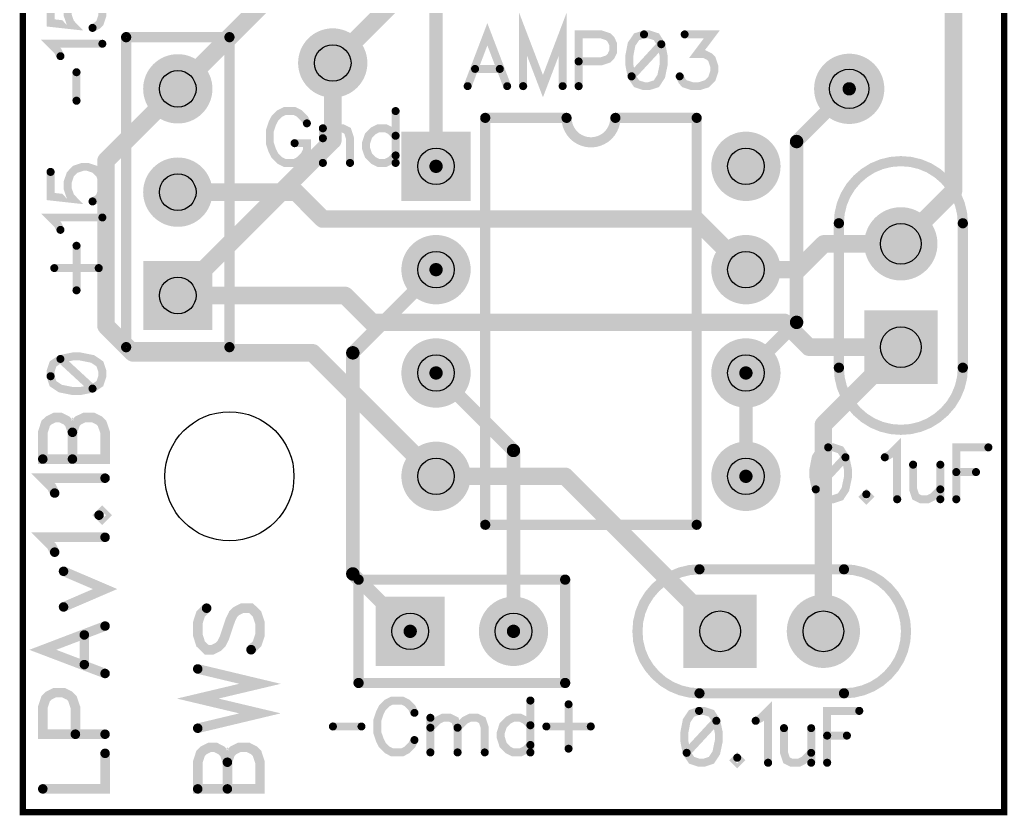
# Model space of a CAD drawing. Extents: x 0 to 0.95, y 0 to 7.58.
# Drawn here: x -0.003 to 0.953, y -0.003 to 0.767 of the extents above; entities that cross this region are included whole.
import ezdxf

# ---------------------------------------------------------------- set-up
doc = ezdxf.new("R2010")
doc.units = 0
for name, color, linetype in [('Board_Outline', 13, 'CONTINUOUS'), ('Bottom', 6, 'CONTINUOUS'), ('Bottom_Mask', 10, 'CONTINUOUS'), ('Drill_Bottom', 8, 'CONTINUOUS'), ('Drill_Top', 7, 'CONTINUOUS'), ('Top', 5, 'CONTINUOUS'), ('Top_Assy', 1, 'CONTINUOUS'), ('Top_Mask', 3, 'CONTINUOUS'), ('Top_Silk', 2, 'CONTINUOUS')]:
    doc.layers.add(name, color=color, linetype=linetype)

msp = doc.modelspace()

# ---------------------------------------------------------------- linework, layer by layer
at = {"layer": 'Board_Outline', "linetype": 'CONTINUOUS', "const_width": 0.006}
msp.add_lwpolyline([(0, 0), (0.95, 0), (0.95, 7.575), (0, 7.575), (0, 0)], dxfattribs=at)
at = {"layer": 'Bottom', "linetype": 'CONTINUOUS'}
for points, const_width in [([(0.901, 1.525), (0.901, 0.601)], 0.017), ([(0.275, 0.825), (0.15, 0.7)], 0.017), ([(0.3, 0.725), (0.4, 0.825)], 0.017), ([(0.3, 0.65), (0.3, 0.725)], 0.017), ([(0.749, 0.649), (0.8, 0.7)], 0.013), ([(0.15, 0.5), (0.3, 0.65)], 0.017), ([(0.749, 0.474), (0.749, 0.649)], 0.013), ([(0.901, 0.601), (0.85, 0.55)], 0.017), ([(0.4, 0.525), (0.3195, 0.4445)], 0.013), ([(0.7, 0.425), (0.749, 0.474)], 0.013), ([(0.3195, 0.4445), (0.3195, 0.2305)], 0.013), ([(0.85, 0.45), (0.775, 0.375)], 0.017), ([(0.4, 0.425), (0.475, 0.35)], 0.013), ([(0.7, 0.325), (0.7, 0.425)], 0.013), ([(0.7, 0.425), (0.7, 0.425)], 0.013), ([(0.775, 0.375), (0.775, 0.175)], 0.017), ([(0.475, 0.35), (0.475, 0.175)], 0.013), ([(0.3195, 0.2305), (0.375, 0.175)], 0.013)]:
    msp.add_lwpolyline(points, dxfattribs=dict(at, const_width=const_width))
for points, const_width in [([(0.3148, 0.725, 1), (0.2852, 0.725, 1), (0.3148, 0.725, 1)], 0.0295), ([(0.1648, 0.7, 1), (0.1352, 0.7, 1), (0.1648, 0.7, 1)], 0.0295), ([(0.2958, 0.725, 1), (0.3043, 0.725, 1), (0.2958, 0.725, 1)], 0.0085), ([(0.2958, 0.725, 1), (0.3043, 0.725, 1), (0.2958, 0.725, 1)], 0.0085), ([(0.815, 0.7, 1), (0.785, 0.7, 1), (0.815, 0.7, 1)], 0.03), ([(0.1457, 0.7, 1), (0.1543, 0.7, 1), (0.1457, 0.7, 1)], 0.0085), ([(0.7968, 0.7, 1), (0.8032, 0.7, 1), (0.7968, 0.7, 1)], 0.0065), ([(0.2958, 0.65, 1), (0.3043, 0.65, 1), (0.2958, 0.65, 1)], 0.0085), ([(0.2958, 0.65, 1), (0.3043, 0.65, 1), (0.2958, 0.65, 1)], 0.0085), ([(0.7148, 0.625, 1), (0.6852, 0.625, 1), (0.7148, 0.625, 1)], 0.0295), ([(0.7458, 0.649, 1), (0.7523, 0.649, 1), (0.7458, 0.649, 1)], 0.0065), ([(0.7458, 0.649, 1), (0.7523, 0.649, 1), (0.7458, 0.649, 1)], 0.0065), ([(0.1648, 0.6, 1), (0.1352, 0.6, 1), (0.1648, 0.6, 1)], 0.0295), ([(0.8967, 0.601, 1), (0.9052, 0.601, 1), (0.8967, 0.601, 1)], 0.0085), ([(0.8967, 0.601, 1), (0.9052, 0.601, 1), (0.8967, 0.601, 1)], 0.0085), ([(0.8657, 0.55, 1), (0.8343, 0.55, 1), (0.8657, 0.55, 1)], 0.0315), ([(0.4148, 0.525, 1), (0.3852, 0.525, 1), (0.4148, 0.525, 1)], 0.0295), ([(0.7148, 0.525, 1), (0.6852, 0.525, 1), (0.7148, 0.525, 1)], 0.0295), ([(0.8458, 0.55, 1), (0.8543, 0.55, 1), (0.8458, 0.55, 1)], 0.0085), ([(0.3968, 0.525, 1), (0.4032, 0.525, 1), (0.3968, 0.525, 1)], 0.0065), ([(0.1457, 0.5, 1), (0.1543, 0.5, 1), (0.1457, 0.5, 1)], 0.0085), ([(0.7458, 0.474, 1), (0.7523, 0.474, 1), (0.7458, 0.474, 1)], 0.0065), ([(0.7458, 0.474, 1), (0.7523, 0.474, 1), (0.7458, 0.474, 1)], 0.0065), ([(0.3162, 0.4445, 1), (0.3227, 0.4445, 1), (0.3162, 0.4445, 1)], 0.0065), ([(0.3162, 0.4445, 1), (0.3227, 0.4445, 1), (0.3162, 0.4445, 1)], 0.0065), ([(0.4148, 0.425, 1), (0.3852, 0.425, 1), (0.4148, 0.425, 1)], 0.0295), ([(0.7148, 0.425, 1), (0.6852, 0.425, 1), (0.7148, 0.425, 1)], 0.0295), ([(0.8458, 0.45, 1), (0.8543, 0.45, 1), (0.8458, 0.45, 1)], 0.0085), ([(0.3968, 0.425, 1), (0.4032, 0.425, 1), (0.3968, 0.425, 1)], 0.0065), ([(0.6968, 0.425, 1), (0.7032, 0.425, 1), (0.6968, 0.425, 1)], 0.0065), ([(0.6968, 0.425, 1), (0.7032, 0.425, 1), (0.6968, 0.425, 1)], 0.0065), ([(0.6968, 0.425, 1), (0.7032, 0.425, 1), (0.6968, 0.425, 1)], 0.0065), ([(0.7708, 0.375, 1), (0.7792, 0.375, 1), (0.7708, 0.375, 1)], 0.0085), ([(0.7708, 0.375, 1), (0.7792, 0.375, 1), (0.7708, 0.375, 1)], 0.0085), ([(0.4148, 0.325, 1), (0.3852, 0.325, 1), (0.4148, 0.325, 1)], 0.0295), ([(0.4718, 0.35, 1), (0.4782, 0.35, 1), (0.4718, 0.35, 1)], 0.0065), ([(0.4718, 0.35, 1), (0.4782, 0.35, 1), (0.4718, 0.35, 1)], 0.0065), ([(0.7148, 0.325, 1), (0.6852, 0.325, 1), (0.7148, 0.325, 1)], 0.0295), ([(0.6968, 0.325, 1), (0.7032, 0.325, 1), (0.6968, 0.325, 1)], 0.0065), ([(0.3162, 0.2305, 1), (0.3227, 0.2305, 1), (0.3162, 0.2305, 1)], 0.0065), ([(0.3162, 0.2305, 1), (0.3227, 0.2305, 1), (0.3162, 0.2305, 1)], 0.0065), ([(0.4898, 0.175, 1), (0.4602, 0.175, 1), (0.4898, 0.175, 1)], 0.0295), ([(0.7907, 0.175, 1), (0.7593, 0.175, 1), (0.7907, 0.175, 1)], 0.0315), ([(0.7708, 0.175, 1), (0.7792, 0.175, 1), (0.7708, 0.175, 1)], 0.0085), ([(0.3718, 0.175, 1), (0.3782, 0.175, 1), (0.3718, 0.175, 1)], 0.0065), ([(0.4718, 0.175, 1), (0.4782, 0.175, 1), (0.4718, 0.175, 1)], 0.0065)]:
    msp.add_lwpolyline(points, format="xyb", dxfattribs=dict(at, const_width=const_width))
at = {"layer": 'Bottom'}
for points in [[(0.3705, 0.6545), (0.4295, 0.6545), (0.3705, 0.5955), (0.4295, 0.5955)], [(0.1205, 0.5295), (0.1795, 0.5295), (0.1205, 0.4705), (0.1795, 0.4705)], [(0.8185, 0.4815), (0.8815, 0.4815), (0.8185, 0.4185), (0.8815, 0.4185)], [(0.3455, 0.2045), (0.4045, 0.2045), (0.3455, 0.1455), (0.4045, 0.1455)], [(0.6435, 0.2065), (0.7065, 0.2065), (0.6435, 0.1435), (0.7065, 0.1435)]]:
    msp.add_solid(points, dxfattribs=at)
at = {"layer": 'Bottom_Mask', "linetype": 'CONTINUOUS'}
for points, const_width in [([(0.3168, 0.725, 1), (0.2832, 0.725, 1), (0.3168, 0.725, 1)], 0.0335), ([(0.2832, 0.725, 1), (0.3168, 0.725, 1), (0.2832, 0.725, 1)], 0.0335), ([(0.1668, 0.7, 1), (0.1332, 0.7, 1), (0.1668, 0.7, 1)], 0.0335), ([(0.1332, 0.7, 1), (0.1668, 0.7, 1), (0.1332, 0.7, 1)], 0.0335), ([(0.817, 0.7, 1), (0.783, 0.7, 1), (0.817, 0.7, 1)], 0.034), ([(0.783, 0.7, 1), (0.817, 0.7, 1), (0.783, 0.7, 1)], 0.034), ([(0.7168, 0.625, 1), (0.6832, 0.625, 1), (0.7168, 0.625, 1)], 0.0335), ([(0.6832, 0.625, 1), (0.7168, 0.625, 1), (0.6832, 0.625, 1)], 0.0335), ([(0.1668, 0.6, 1), (0.1332, 0.6, 1), (0.1668, 0.6, 1)], 0.0335), ([(0.1332, 0.6, 1), (0.1668, 0.6, 1), (0.1332, 0.6, 1)], 0.0335), ([(0.8677, 0.55, 1), (0.8323, 0.55, 1), (0.8677, 0.55, 1)], 0.0355), ([(0.8323, 0.55, 1), (0.8677, 0.55, 1), (0.8323, 0.55, 1)], 0.0355), ([(0.4168, 0.525, 1), (0.3832, 0.525, 1), (0.4168, 0.525, 1)], 0.0335), ([(0.3832, 0.525, 1), (0.4168, 0.525, 1), (0.3832, 0.525, 1)], 0.0335), ([(0.7168, 0.525, 1), (0.6832, 0.525, 1), (0.7168, 0.525, 1)], 0.0335), ([(0.6832, 0.525, 1), (0.7168, 0.525, 1), (0.6832, 0.525, 1)], 0.0335), ([(0.4168, 0.425, 1), (0.3832, 0.425, 1), (0.4168, 0.425, 1)], 0.0335), ([(0.3832, 0.425, 1), (0.4168, 0.425, 1), (0.3832, 0.425, 1)], 0.0335), ([(0.7168, 0.425, 1), (0.6832, 0.425, 1), (0.7168, 0.425, 1)], 0.0335), ([(0.6832, 0.425, 1), (0.7168, 0.425, 1), (0.6832, 0.425, 1)], 0.0335), ([(0.4168, 0.325, 1), (0.3832, 0.325, 1), (0.4168, 0.325, 1)], 0.0335), ([(0.3832, 0.325, 1), (0.4168, 0.325, 1), (0.3832, 0.325, 1)], 0.0335), ([(0.7168, 0.325, 1), (0.6832, 0.325, 1), (0.7168, 0.325, 1)], 0.0335), ([(0.6832, 0.325, 1), (0.7168, 0.325, 1), (0.6832, 0.325, 1)], 0.0335), ([(0.7927, 0.175, 1), (0.7573, 0.175, 1), (0.7927, 0.175, 1)], 0.0355), ([(0.7573, 0.175, 1), (0.7927, 0.175, 1), (0.7573, 0.175, 1)], 0.0355), ([(0.4918, 0.175, 1), (0.4582, 0.175, 1), (0.4918, 0.175, 1)], 0.0335), ([(0.4582, 0.175, 1), (0.4918, 0.175, 1), (0.4582, 0.175, 1)], 0.0335)]:
    msp.add_lwpolyline(points, format="xyb", dxfattribs=dict(at, const_width=const_width))
at = {"layer": 'Bottom_Mask'}
for points in [[(0.3665, 0.6585), (0.4335, 0.6585), (0.3665, 0.5915), (0.4335, 0.5915)], [(0.1165, 0.5335), (0.1835, 0.5335), (0.1165, 0.4665), (0.1835, 0.4665)], [(0.8145, 0.4855), (0.8855, 0.4855), (0.8145, 0.4145), (0.8855, 0.4145)], [(0.6395, 0.2105), (0.7105, 0.2105), (0.6395, 0.1395), (0.7105, 0.1395)], [(0.3415, 0.2085), (0.4085, 0.2085), (0.3415, 0.1415), (0.4085, 0.1415)]]:
    msp.add_solid(points, dxfattribs=at)
at = {"layer": 'Drill_Bottom'}
for centre, radius in [((0.3, 0.725), 0.0177), ((0.15, 0.7), 0.0177), ((0.8, 0.7), 0.019), ((0.4, 0.625), 0.0177), ((0.7, 0.625), 0.0177), ((0.15, 0.6), 0.0177), ((0.85, 0.55), 0.0197), ((0.4, 0.525), 0.0177), ((0.7, 0.525), 0.0177), ((0.15, 0.5), 0.0177), ((0.85, 0.45), 0.0197), ((0.4, 0.425), 0.0177), ((0.7, 0.425), 0.0177), ((0.2, 0.325), 0.0625), ((0.4, 0.325), 0.0177), ((0.7, 0.325), 0.0177), ((0.375, 0.175), 0.0177), ((0.475, 0.175), 0.0177), ((0.675, 0.175), 0.0197), ((0.775, 0.175), 0.0197)]:
    msp.add_circle(centre, radius, dxfattribs=at)
at = {"layer": 'Drill_Top'}
for centre, radius in [((0.3, 0.725), 0.0177), ((0.15, 0.7), 0.0177), ((0.8, 0.7), 0.019), ((0.4, 0.625), 0.0177), ((0.7, 0.625), 0.0177), ((0.15, 0.6), 0.0177), ((0.85, 0.55), 0.0197), ((0.4, 0.525), 0.0177), ((0.7, 0.525), 0.0177), ((0.15, 0.5), 0.0177), ((0.85, 0.45), 0.0197), ((0.4, 0.425), 0.0177), ((0.7, 0.425), 0.0177), ((0.2, 0.325), 0.0625), ((0.4, 0.325), 0.0177), ((0.7, 0.325), 0.0177), ((0.375, 0.175), 0.0177), ((0.475, 0.175), 0.0177), ((0.675, 0.175), 0.0197), ((0.775, 0.175), 0.0197)]:
    msp.add_circle(centre, radius, dxfattribs=at)
at = {"layer": 'Top', "linetype": 'CONTINUOUS'}
for points, const_width in [([(0.4, 0.799), (0.4, 0.625)], 0.013), ([(0.0805, 0.6305), (0.15, 0.7)], 0.017), ([(0.0805, 0.4705), (0.0805, 0.6305)], 0.017), ([(0.2644, 0.6), (0.15, 0.6)], 0.017), ([(0.2903, 0.574), (0.2644, 0.6)], 0.017), ([(0.651, 0.574), (0.2903, 0.574)], 0.017), ([(0.7, 0.525), (0.651, 0.574)], 0.017), ([(0.7755, 0.55), (0.7505, 0.525)], 0.017), ([(0.85, 0.55), (0.7755, 0.55)], 0.017), ([(0.7505, 0.525), (0.7, 0.525)], 0.017), ([(0.312, 0.5), (0.15, 0.5)], 0.017), ([(0.338, 0.474), (0.312, 0.5)], 0.017), ([(0.1065, 0.4445), (0.0805, 0.4705)], 0.017), ([(0.737, 0.474), (0.338, 0.474)], 0.017), ([(0.761, 0.45), (0.737, 0.474)], 0.017), ([(0.2805, 0.4445), (0.1065, 0.4445)], 0.017), ([(0.4, 0.325), (0.2805, 0.4445)], 0.017), ([(0.85, 0.45), (0.761, 0.45)], 0.017), ([(0.525, 0.325), (0.4, 0.325)], 0.017), ([(0.675, 0.175), (0.525, 0.325)], 0.017)]:
    msp.add_lwpolyline(points, dxfattribs=dict(at, const_width=const_width))
for points, const_width in [([(0.3148, 0.725, 1), (0.2852, 0.725, 1), (0.3148, 0.725, 1)], 0.0295), ([(0.1648, 0.7, 1), (0.1352, 0.7, 1), (0.1648, 0.7, 1)], 0.0295), ([(0.815, 0.7, 1), (0.785, 0.7, 1), (0.815, 0.7, 1)], 0.03), ([(0.1457, 0.7, 1), (0.1543, 0.7, 1), (0.1457, 0.7, 1)], 0.0085), ([(0.7148, 0.625, 1), (0.6852, 0.625, 1), (0.7148, 0.625, 1)], 0.0295), ([(0.0763, 0.6305, 1), (0.0848, 0.6305, 1), (0.0763, 0.6305, 1)], 0.0085), ([(0.0763, 0.6305, 1), (0.0848, 0.6305, 1), (0.0763, 0.6305, 1)], 0.0085), ([(0.3968, 0.625, 1), (0.4032, 0.625, 1), (0.3968, 0.625, 1)], 0.0065), ([(0.1648, 0.6, 1), (0.1352, 0.6, 1), (0.1648, 0.6, 1)], 0.0295), ([(0.1457, 0.6, 1), (0.1543, 0.6, 1), (0.1457, 0.6, 1)], 0.0085), ([(0.2601, 0.6, 1), (0.2686, 0.6, 1), (0.2601, 0.6, 1)], 0.0085), ([(0.2601, 0.6, 1), (0.2686, 0.6, 1), (0.2601, 0.6, 1)], 0.0085), ([(0.2861, 0.574, 1), (0.2946, 0.574, 1), (0.2861, 0.574, 1)], 0.0085), ([(0.2861, 0.574, 1), (0.2946, 0.574, 1), (0.2861, 0.574, 1)], 0.0085), ([(0.6467, 0.574, 1), (0.6552, 0.574, 1), (0.6467, 0.574, 1)], 0.0085), ([(0.6467, 0.574, 1), (0.6552, 0.574, 1), (0.6467, 0.574, 1)], 0.0085), ([(0.8657, 0.55, 1), (0.8343, 0.55, 1), (0.8657, 0.55, 1)], 0.0315), ([(0.4148, 0.525, 1), (0.3852, 0.525, 1), (0.4148, 0.525, 1)], 0.0295), ([(0.7148, 0.525, 1), (0.6852, 0.525, 1), (0.7148, 0.525, 1)], 0.0295), ([(0.7713, 0.55, 1), (0.7798, 0.55, 1), (0.7713, 0.55, 1)], 0.0085), ([(0.7713, 0.55, 1), (0.7798, 0.55, 1), (0.7713, 0.55, 1)], 0.0085), ([(0.8458, 0.55, 1), (0.8543, 0.55, 1), (0.8458, 0.55, 1)], 0.0085), ([(0.6957, 0.525, 1), (0.7043, 0.525, 1), (0.6957, 0.525, 1)], 0.0085), ([(0.6957, 0.525, 1), (0.7043, 0.525, 1), (0.6957, 0.525, 1)], 0.0085), ([(0.7463, 0.525, 1), (0.7548, 0.525, 1), (0.7463, 0.525, 1)], 0.0085), ([(0.7463, 0.525, 1), (0.7548, 0.525, 1), (0.7463, 0.525, 1)], 0.0085), ([(0.1457, 0.5, 1), (0.1543, 0.5, 1), (0.1457, 0.5, 1)], 0.0085), ([(0.3078, 0.5, 1), (0.3163, 0.5, 1), (0.3078, 0.5, 1)], 0.0085), ([(0.3078, 0.5, 1), (0.3163, 0.5, 1), (0.3078, 0.5, 1)], 0.0085), ([(0.0763, 0.4705, 1), (0.0848, 0.4705, 1), (0.0763, 0.4705, 1)], 0.0085), ([(0.0763, 0.4705, 1), (0.0848, 0.4705, 1), (0.0763, 0.4705, 1)], 0.0085), ([(0.3337, 0.474, 1), (0.3422, 0.474, 1), (0.3337, 0.474, 1)], 0.0085), ([(0.3337, 0.474, 1), (0.3422, 0.474, 1), (0.3337, 0.474, 1)], 0.0085), ([(0.7328, 0.474, 1), (0.7413, 0.474, 1), (0.7328, 0.474, 1)], 0.0085), ([(0.7328, 0.474, 1), (0.7413, 0.474, 1), (0.7328, 0.474, 1)], 0.0085), ([(0.1023, 0.4445, 1), (0.1108, 0.4445, 1), (0.1023, 0.4445, 1)], 0.0085), ([(0.1023, 0.4445, 1), (0.1108, 0.4445, 1), (0.1023, 0.4445, 1)], 0.0085), ([(0.2763, 0.4445, 1), (0.2848, 0.4445, 1), (0.2763, 0.4445, 1)], 0.0085), ([(0.2763, 0.4445, 1), (0.2848, 0.4445, 1), (0.2763, 0.4445, 1)], 0.0085), ([(0.4148, 0.425, 1), (0.3852, 0.425, 1), (0.4148, 0.425, 1)], 0.0295), ([(0.7148, 0.425, 1), (0.6852, 0.425, 1), (0.7148, 0.425, 1)], 0.0295), ([(0.7568, 0.45, 1), (0.7653, 0.45, 1), (0.7568, 0.45, 1)], 0.0085), ([(0.7568, 0.45, 1), (0.7653, 0.45, 1), (0.7568, 0.45, 1)], 0.0085), ([(0.8458, 0.45, 1), (0.8543, 0.45, 1), (0.8458, 0.45, 1)], 0.0085), ([(0.4148, 0.325, 1), (0.3852, 0.325, 1), (0.4148, 0.325, 1)], 0.0295), ([(0.7148, 0.325, 1), (0.6852, 0.325, 1), (0.7148, 0.325, 1)], 0.0295), ([(0.3958, 0.325, 1), (0.4042, 0.325, 1), (0.3958, 0.325, 1)], 0.0085), ([(0.3958, 0.325, 1), (0.4042, 0.325, 1), (0.3958, 0.325, 1)], 0.0085), ([(0.5207, 0.325, 1), (0.5292, 0.325, 1), (0.5207, 0.325, 1)], 0.0085), ([(0.5207, 0.325, 1), (0.5292, 0.325, 1), (0.5207, 0.325, 1)], 0.0085), ([(0.4898, 0.175, 1), (0.4602, 0.175, 1), (0.4898, 0.175, 1)], 0.0295), ([(0.7907, 0.175, 1), (0.7593, 0.175, 1), (0.7907, 0.175, 1)], 0.0315), ([(0.6707, 0.175, 1), (0.6792, 0.175, 1), (0.6707, 0.175, 1)], 0.0085)]:
    msp.add_lwpolyline(points, format="xyb", dxfattribs=dict(at, const_width=const_width))
at = {"layer": 'Top'}
for points in [[(0.3705, 0.6545), (0.4295, 0.6545), (0.3705, 0.5955), (0.4295, 0.5955)], [(0.1205, 0.5295), (0.1795, 0.5295), (0.1205, 0.4705), (0.1795, 0.4705)], [(0.8185, 0.4815), (0.8815, 0.4815), (0.8185, 0.4185), (0.8815, 0.4185)], [(0.3455, 0.2045), (0.4045, 0.2045), (0.3455, 0.1455), (0.4045, 0.1455)], [(0.6435, 0.2065), (0.7065, 0.2065), (0.6435, 0.1435), (0.7065, 0.1435)]]:
    msp.add_solid(points, dxfattribs=at)
at = {"layer": 'Top_Assy', "linetype": 'CONTINUOUS', "const_width": 0.0093}
for points in [[(0.0193, 0.3417), (0.0796, 0.3417), (0.0796, 0.3676), (0.0767, 0.3762), (0.0738, 0.3791), (0.0681, 0.3819), (0.0595, 0.3819), (0.0537, 0.3791), (0.0509, 0.3762), (0.048, 0.3676), (0.0451, 0.3762), (0.0422, 0.3791), (0.0365, 0.3819), (0.0308, 0.3819), (0.0251, 0.3791), (0.0221, 0.3762), (0.0193, 0.3676), (0.0193, 0.3417)], [(0.048, 0.3417), (0.048, 0.3676)], [(0.0308, 0.3088), (0.0279, 0.3146), (0.0193, 0.3232), (0.0796, 0.3232)], [(0.0738, 0.2874), (0.0767, 0.2845), (0.0796, 0.2874), (0.0767, 0.2903), (0.0738, 0.2874)], [(0.0308, 0.2516), (0.0279, 0.2574), (0.0193, 0.266), (0.0796, 0.266)], [(0.0394, 0.1986), (0.0796, 0.2159), (0.0394, 0.2331)], [(0.1779, 0.1974), (0.1721, 0.1917), (0.1693, 0.183), (0.1693, 0.1716), (0.1721, 0.1629), (0.1779, 0.1572), (0.1836, 0.1572), (0.1894, 0.1601), (0.1922, 0.1629), (0.1951, 0.1686), (0.2009, 0.1859), (0.2037, 0.1917), (0.2066, 0.1945), (0.2123, 0.1974), (0.2209, 0.1974), (0.2267, 0.1917), (0.2296, 0.183), (0.2296, 0.1716), (0.2267, 0.1629), (0.2209, 0.1572)], [(0.0796, 0.1801), (0.0193, 0.1571), (0.0796, 0.1342)], [(0.0595, 0.1428), (0.0595, 0.1715)], [(0.1693, 0.0812), (0.2296, 0.0956), (0.1693, 0.1099), (0.2296, 0.1242), (0.1693, 0.1386)], [(0.0509, 0.0754), (0.0509, 0.1013), (0.048, 0.1099), (0.0451, 0.1128), (0.0394, 0.1156), (0.0308, 0.1156), (0.0251, 0.1128), (0.0221, 0.1099), (0.0193, 0.1013), (0.0193, 0.0754), (0.0796, 0.0754)], [(0.1693, 0.0225), (0.2296, 0.0225), (0.2296, 0.0483), (0.2267, 0.057), (0.2238, 0.0598), (0.2181, 0.0627), (0.2095, 0.0627), (0.2037, 0.0598), (0.2009, 0.057), (0.198, 0.0483), (0.1951, 0.057), (0.1922, 0.0598), (0.1865, 0.0627), (0.1808, 0.0627), (0.1751, 0.0598), (0.1721, 0.057), (0.1693, 0.0483), (0.1693, 0.0225)], [(0.0193, 0.0225), (0.0796, 0.0225), (0.0796, 0.0569)], [(0.198, 0.0225), (0.198, 0.0483)]]:
    msp.add_lwpolyline(points, dxfattribs=at)
at = {"layer": 'Top_Assy', "linetype": 'CONTINUOUS', "const_width": 0.0046}
for points in [[(0.0457, 0.3676, 1), (0.0503, 0.3676, 1), (0.0457, 0.3676, 1)], [(0.017, 0.3417, 1), (0.0216, 0.3417, 1), (0.017, 0.3417, 1)], [(0.0457, 0.3417, 1), (0.0503, 0.3417, 1), (0.0457, 0.3417, 1)], [(0.0773, 0.3232, 1), (0.0819, 0.3232, 1), (0.0773, 0.3232, 1)], [(0.0285, 0.3088, 1), (0.0331, 0.3088, 1), (0.0285, 0.3088, 1)], [(0.0715, 0.2874, 1), (0.0761, 0.2874, 1), (0.0715, 0.2874, 1)], [(0.0773, 0.266, 1), (0.0819, 0.266, 1), (0.0773, 0.266, 1)], [(0.0285, 0.2516, 1), (0.0331, 0.2516, 1), (0.0285, 0.2516, 1)], [(0.0371, 0.2331, 1), (0.0417, 0.2331, 1), (0.0371, 0.2331, 1)], [(0.0371, 0.1986, 1), (0.0417, 0.1986, 1), (0.0371, 0.1986, 1)], [(0.1756, 0.1974, 1), (0.1802, 0.1974, 1), (0.1756, 0.1974, 1)], [(0.0773, 0.1801, 1), (0.0819, 0.1801, 1), (0.0773, 0.1801, 1)], [(0.0572, 0.1715, 1), (0.0618, 0.1715, 1), (0.0572, 0.1715, 1)], [(0.2186, 0.1572, 1), (0.2233, 0.1572, 1), (0.2186, 0.1572, 1)], [(0.0572, 0.1428, 1), (0.0618, 0.1428, 1), (0.0572, 0.1428, 1)], [(0.0773, 0.1342, 1), (0.0819, 0.1342, 1), (0.0773, 0.1342, 1)], [(0.167, 0.1386, 1), (0.1716, 0.1386, 1), (0.167, 0.1386, 1)], [(0.0485, 0.0754, 1), (0.0532, 0.0754, 1), (0.0485, 0.0754, 1)], [(0.0773, 0.0754, 1), (0.0819, 0.0754, 1), (0.0773, 0.0754, 1)], [(0.167, 0.0812, 1), (0.1716, 0.0812, 1), (0.167, 0.0812, 1)], [(0.0773, 0.0569, 1), (0.0819, 0.0569, 1), (0.0773, 0.0569, 1)], [(0.1957, 0.0483, 1), (0.2003, 0.0483, 1), (0.1957, 0.0483, 1)], [(0.017, 0.0225, 1), (0.0216, 0.0225, 1), (0.017, 0.0225, 1)], [(0.167, 0.0225, 1), (0.1716, 0.0225, 1), (0.167, 0.0225, 1)], [(0.1957, 0.0225, 1), (0.2003, 0.0225, 1), (0.1957, 0.0225, 1)]]:
    msp.add_lwpolyline(points, format="xyb", dxfattribs=at)
at = {"layer": 'Top_Mask', "linetype": 'CONTINUOUS'}
for points, const_width in [([(0.3168, 0.725, 1), (0.2832, 0.725, 1), (0.3168, 0.725, 1)], 0.0335), ([(0.2832, 0.725, 1), (0.3168, 0.725, 1), (0.2832, 0.725, 1)], 0.0335), ([(0.1668, 0.7, 1), (0.1332, 0.7, 1), (0.1668, 0.7, 1)], 0.0335), ([(0.1332, 0.7, 1), (0.1668, 0.7, 1), (0.1332, 0.7, 1)], 0.0335), ([(0.817, 0.7, 1), (0.783, 0.7, 1), (0.817, 0.7, 1)], 0.034), ([(0.783, 0.7, 1), (0.817, 0.7, 1), (0.783, 0.7, 1)], 0.034), ([(0.7168, 0.625, 1), (0.6832, 0.625, 1), (0.7168, 0.625, 1)], 0.0335), ([(0.6832, 0.625, 1), (0.7168, 0.625, 1), (0.6832, 0.625, 1)], 0.0335), ([(0.1668, 0.6, 1), (0.1332, 0.6, 1), (0.1668, 0.6, 1)], 0.0335), ([(0.1332, 0.6, 1), (0.1668, 0.6, 1), (0.1332, 0.6, 1)], 0.0335), ([(0.8677, 0.55, 1), (0.8323, 0.55, 1), (0.8677, 0.55, 1)], 0.0355), ([(0.8323, 0.55, 1), (0.8677, 0.55, 1), (0.8323, 0.55, 1)], 0.0355), ([(0.4168, 0.525, 1), (0.3832, 0.525, 1), (0.4168, 0.525, 1)], 0.0335), ([(0.3832, 0.525, 1), (0.4168, 0.525, 1), (0.3832, 0.525, 1)], 0.0335), ([(0.7168, 0.525, 1), (0.6832, 0.525, 1), (0.7168, 0.525, 1)], 0.0335), ([(0.6832, 0.525, 1), (0.7168, 0.525, 1), (0.6832, 0.525, 1)], 0.0335), ([(0.4168, 0.425, 1), (0.3832, 0.425, 1), (0.4168, 0.425, 1)], 0.0335), ([(0.3832, 0.425, 1), (0.4168, 0.425, 1), (0.3832, 0.425, 1)], 0.0335), ([(0.7168, 0.425, 1), (0.6832, 0.425, 1), (0.7168, 0.425, 1)], 0.0335), ([(0.6832, 0.425, 1), (0.7168, 0.425, 1), (0.6832, 0.425, 1)], 0.0335), ([(0.4168, 0.325, 1), (0.3832, 0.325, 1), (0.4168, 0.325, 1)], 0.0335), ([(0.3832, 0.325, 1), (0.4168, 0.325, 1), (0.3832, 0.325, 1)], 0.0335), ([(0.7168, 0.325, 1), (0.6832, 0.325, 1), (0.7168, 0.325, 1)], 0.0335), ([(0.6832, 0.325, 1), (0.7168, 0.325, 1), (0.6832, 0.325, 1)], 0.0335), ([(0.7927, 0.175, 1), (0.7573, 0.175, 1), (0.7927, 0.175, 1)], 0.0355), ([(0.7573, 0.175, 1), (0.7927, 0.175, 1), (0.7573, 0.175, 1)], 0.0355), ([(0.4918, 0.175, 1), (0.4582, 0.175, 1), (0.4918, 0.175, 1)], 0.0335), ([(0.4582, 0.175, 1), (0.4918, 0.175, 1), (0.4582, 0.175, 1)], 0.0335)]:
    msp.add_lwpolyline(points, format="xyb", dxfattribs=dict(at, const_width=const_width))
at = {"layer": 'Top_Mask'}
for points in [[(0.3665, 0.6585), (0.4335, 0.6585), (0.3665, 0.5915), (0.4335, 0.5915)], [(0.1165, 0.5335), (0.1835, 0.5335), (0.1165, 0.4665), (0.1835, 0.4665)], [(0.8145, 0.4855), (0.8855, 0.4855), (0.8145, 0.4145), (0.8855, 0.4145)], [(0.6395, 0.2105), (0.7105, 0.2105), (0.6395, 0.1395), (0.7105, 0.1395)], [(0.3415, 0.2085), (0.4085, 0.2085), (0.3415, 0.1415), (0.4085, 0.1415)]]:
    msp.add_solid(points, dxfattribs=at)
at = {"layer": 'Top_Silk', "linetype": 'CONTINUOUS'}
for points, const_width in [([(0.0268, 0.7877), (0.0268, 0.7638), (0.0483, 0.7614), (0.046, 0.7638), (0.0435, 0.771), (0.0435, 0.7781), (0.046, 0.7853), (0.0507, 0.7901), (0.0579, 0.7925), (0.0626, 0.7925), (0.0698, 0.7901), (0.0746, 0.7853), (0.077, 0.7781), (0.077, 0.771), (0.0746, 0.7638), (0.0722, 0.7614), (0.0675, 0.759)], 0.0077), ([(0.5226, 0.7026), (0.5226, 0.7528), (0.5035, 0.7026), (0.4843, 0.7528), (0.4843, 0.7026)], 0.0077), ([(0.4689, 0.7026), (0.4497, 0.7528), (0.4306, 0.7026)], 0.0077), ([(0.538, 0.7265), (0.5596, 0.7265), (0.5667, 0.7289), (0.5692, 0.7313), (0.5715, 0.736), (0.5715, 0.7432), (0.5692, 0.748), (0.5667, 0.7504), (0.5596, 0.7528), (0.538, 0.7528), (0.538, 0.7026)], 0.0077), ([(0.6013, 0.7527), (0.5942, 0.7504), (0.5893, 0.7432), (0.587, 0.7312), (0.587, 0.7241), (0.5893, 0.7121), (0.5942, 0.7049), (0.6013, 0.7026), (0.6061, 0.7026), (0.6133, 0.7049), (0.618, 0.7121), (0.6205, 0.7241), (0.6205, 0.7312), (0.618, 0.7432), (0.6133, 0.7504), (0.6061, 0.7527), (0.6013, 0.7527)], 0.0077), ([(0.6407, 0.7527), (0.667, 0.7527), (0.6526, 0.7336), (0.6598, 0.7336), (0.6646, 0.7312), (0.667, 0.7289), (0.6694, 0.7217), (0.6694, 0.7169), (0.667, 0.7097), (0.6622, 0.7049), (0.655, 0.7026), (0.6478, 0.7026), (0.6407, 0.7049), (0.6383, 0.7074), (0.6359, 0.7121)], 0.0077), ([(0.0364, 0.7316), (0.034, 0.7364), (0.0268, 0.7436), (0.077, 0.7436)], 0.0077), ([(0.1, 0.45), (0.1, 0.75)], 0.0098), ([(0.2, 0.75), (0.1, 0.75)], 0.0098), ([(0.2, 0.45), (0.2, 0.75)], 0.0098), ([(0.618, 0.7432), (0.5893, 0.7121)], 0.0077), ([(0.0519, 0.6885), (0.0519, 0.7161)], 0.0077), ([(0.4378, 0.7193), (0.4617, 0.7193)], 0.0077), ([(0.275, 0.6666), (0.2726, 0.6713), (0.2678, 0.6761), (0.2631, 0.6785), (0.2535, 0.6785), (0.2487, 0.6761), (0.2439, 0.6713), (0.2415, 0.6666), (0.2391, 0.6594), (0.2391, 0.6474), (0.2415, 0.6403), (0.2439, 0.6355), (0.2487, 0.6307), (0.2535, 0.6283), (0.2631, 0.6283), (0.2678, 0.6307), (0.2726, 0.6355), (0.275, 0.6403), (0.275, 0.6474), (0.2631, 0.6474)], 0.0077), ([(0.3609, 0.6785), (0.3609, 0.6283)], 0.0077), ([(0.4476, 0.6719), (0.4476, 0.2781)], 0.0098), ([(0.4476, 0.6719), (0.5264, 0.6719)], 0.0098), ([(0.5264, 0.6719), (0.5267, 0.6682), (0.5275, 0.6646), (0.529, 0.6611), (0.5309, 0.658), (0.5333, 0.6551), (0.5361, 0.6527), (0.5393, 0.6508), (0.5427, 0.6494), (0.5463, 0.6485), (0.55, 0.6482), (0.5537, 0.6485), (0.5573, 0.6494), (0.5607, 0.6508), (0.5639, 0.6527), (0.5667, 0.6551), (0.5691, 0.658), (0.571, 0.6611), (0.5725, 0.6646), (0.5733, 0.6682), (0.5736, 0.6719)], 0.0098), ([(0.6524, 0.6719), (0.5736, 0.6719)], 0.0098), ([(0.6524, 0.6719), (0.6524, 0.2781)], 0.0098), ([(0.2904, 0.6618), (0.2904, 0.6283)], 0.0077), ([(0.2904, 0.6522), (0.2976, 0.6594), (0.3024, 0.6618), (0.3096, 0.6618), (0.3144, 0.6594), (0.3167, 0.6522), (0.3167, 0.6283)], 0.0077), ([(0.3609, 0.6546), (0.3561, 0.6594), (0.3513, 0.6618), (0.3441, 0.6618), (0.3394, 0.6594), (0.3346, 0.6546), (0.3322, 0.6474), (0.3322, 0.6426), (0.3346, 0.6355), (0.3394, 0.6307), (0.3441, 0.6283), (0.3513, 0.6283), (0.3561, 0.6307), (0.3609, 0.6355)], 0.0077), ([(0.91, 0.5699), (0.9093, 0.5793), (0.9071, 0.5885), (0.9035, 0.5972), (0.8986, 0.6052), (0.8924, 0.6124), (0.8853, 0.6185), (0.8773, 0.6235), (0.8686, 0.6271), (0.8594, 0.6293), (0.85, 0.63), (0.8406, 0.6293), (0.8314, 0.6271), (0.8227, 0.6235), (0.8147, 0.6185), (0.8076, 0.6124), (0.8014, 0.6052), (0.7965, 0.5972), (0.7929, 0.5885), (0.7907, 0.5793), (0.79, 0.5699)], 0.0098), ([(0.0268, 0.6196), (0.0268, 0.5958), (0.0483, 0.5934), (0.046, 0.5958), (0.0435, 0.603), (0.0435, 0.6101), (0.046, 0.6173), (0.0507, 0.6221), (0.0579, 0.6245), (0.0626, 0.6245), (0.0698, 0.6221), (0.0746, 0.6173), (0.077, 0.6101), (0.077, 0.603), (0.0746, 0.5958), (0.0722, 0.5934), (0.0675, 0.591)], 0.0077), ([(0.0364, 0.5635), (0.034, 0.5683), (0.0268, 0.5755), (0.077, 0.5755)], 0.0077), ([(0.79, 0.4301), (0.79, 0.5699)], 0.0098), ([(0.91, 0.4301), (0.91, 0.5699)], 0.0098), ([(0.052, 0.505), (0.052, 0.5481)], 0.0077), ([(0.0304, 0.5265), (0.0735, 0.5265)], 0.0077), ([(0.2, 0.45), (0.1, 0.45)], 0.0098), ([(0.0268, 0.4219), (0.0292, 0.4147), (0.0364, 0.4099), (0.0483, 0.4075), (0.0555, 0.4075), (0.0675, 0.4099), (0.0746, 0.4147), (0.077, 0.4219), (0.077, 0.4266), (0.0746, 0.4338), (0.0675, 0.4386), (0.0555, 0.441), (0.0483, 0.441), (0.0364, 0.4386), (0.0292, 0.4338), (0.0268, 0.4266), (0.0268, 0.4219)], 0.0077), ([(0.0364, 0.4386), (0.0675, 0.4099)], 0.0077), ([(0.79, 0.4301), (0.7907, 0.4207), (0.7929, 0.4115), (0.7965, 0.4028), (0.8014, 0.3948), (0.8076, 0.3876), (0.8147, 0.3815), (0.8227, 0.3765), (0.8314, 0.3729), (0.8406, 0.3707), (0.85, 0.37), (0.8594, 0.3707), (0.8686, 0.3729), (0.8773, 0.3765), (0.8853, 0.3815), (0.8924, 0.3876), (0.8986, 0.3948), (0.9035, 0.4028), (0.9071, 0.4115), (0.9093, 0.4207), (0.91, 0.4301)], 0.0098), ([(0.7796, 0.353), (0.7724, 0.3506), (0.7676, 0.3434), (0.7653, 0.3315), (0.7653, 0.3243), (0.7676, 0.3124), (0.7724, 0.3052), (0.7796, 0.3028), (0.7844, 0.3028), (0.7916, 0.3052), (0.7963, 0.3124), (0.7988, 0.3243), (0.7988, 0.3315), (0.7963, 0.3434), (0.7916, 0.3506), (0.7844, 0.353), (0.7796, 0.353)], 0.0077), ([(0.8344, 0.3434), (0.8393, 0.3459), (0.8464, 0.353), (0.8464, 0.3028)], 0.0077), ([(0.9347, 0.353), (0.9036, 0.353), (0.9036, 0.3028)], 0.0077), ([(0.7963, 0.3434), (0.7676, 0.3124)], 0.0077), ([(0.8619, 0.3363), (0.8619, 0.3124), (0.8643, 0.3052), (0.8691, 0.3028), (0.8762, 0.3028), (0.881, 0.3052), (0.8882, 0.3124)], 0.0077), ([(0.8882, 0.3363), (0.8882, 0.3028)], 0.0077), ([(0.9036, 0.3291), (0.9227, 0.3291)], 0.0077), ([(0.8166, 0.3076), (0.8142, 0.3052), (0.8166, 0.3028), (0.819, 0.3052), (0.8166, 0.3076)], 0.0077), ([(0.4476, 0.2781), (0.6524, 0.2781)], 0.0098), ([(0.6551, 0.235), (0.6457, 0.2343), (0.6365, 0.2321), (0.6278, 0.2285), (0.6198, 0.2236), (0.6126, 0.2174), (0.6065, 0.2103), (0.6015, 0.2023), (0.5979, 0.1936), (0.5957, 0.1844), (0.595, 0.175), (0.5957, 0.1656), (0.5979, 0.1564), (0.6015, 0.1477), (0.6065, 0.1397), (0.6126, 0.1326), (0.6198, 0.1264), (0.6278, 0.1215), (0.6365, 0.1179), (0.6457, 0.1157), (0.6551, 0.115)], 0.0098), ([(0.6551, 0.235), (0.7949, 0.235)], 0.0098), ([(0.7949, 0.115), (0.8043, 0.1157), (0.8135, 0.1179), (0.8222, 0.1215), (0.8302, 0.1264), (0.8374, 0.1326), (0.8435, 0.1397), (0.8485, 0.1477), (0.8521, 0.1564), (0.8543, 0.1656), (0.855, 0.175), (0.8543, 0.1844), (0.8521, 0.1936), (0.8485, 0.2023), (0.8435, 0.2103), (0.8374, 0.2174), (0.8302, 0.2236), (0.8222, 0.2285), (0.8135, 0.2321), (0.8043, 0.2343), (0.7949, 0.235)], 0.0098), ([(0.325, 0.125), (0.325, 0.225)], 0.0098), ([(0.325, 0.225), (0.525, 0.225)], 0.0098), ([(0.525, 0.125), (0.525, 0.225)], 0.0098), ([(0.325, 0.125), (0.525, 0.125)], 0.0098), ([(0.6551, 0.115), (0.7949, 0.115)], 0.0098), ([(0.3791, 0.0961), (0.3767, 0.1009), (0.3719, 0.1057), (0.3672, 0.108), (0.3576, 0.108), (0.3528, 0.1057), (0.348, 0.1009), (0.3456, 0.0961), (0.3432, 0.0889), (0.3432, 0.0769), (0.3456, 0.0698), (0.348, 0.065), (0.3528, 0.0602), (0.3576, 0.0578), (0.3672, 0.0578), (0.3719, 0.0602), (0.3767, 0.065), (0.3791, 0.0698)], 0.0077), ([(0.4913, 0.108), (0.4913, 0.0578)], 0.0077), ([(0.5283, 0.1044), (0.5283, 0.0614)], 0.0077), ([(0.7094, 0.0884), (0.7143, 0.0909), (0.7214, 0.098), (0.7214, 0.0478)], 0.0077), ([(0.6546, 0.098), (0.6474, 0.0956), (0.6426, 0.0884), (0.6403, 0.0765), (0.6403, 0.0693), (0.6426, 0.0574), (0.6474, 0.0502), (0.6546, 0.0478), (0.6594, 0.0478), (0.6666, 0.0502), (0.6713, 0.0574), (0.6738, 0.0693), (0.6738, 0.0765), (0.6713, 0.0884), (0.6666, 0.0956), (0.6594, 0.098), (0.6546, 0.098)], 0.0077), ([(0.8097, 0.098), (0.7786, 0.098), (0.7786, 0.0478)], 0.0077), ([(0.3002, 0.0829), (0.3278, 0.0829)], 0.0077), ([(0.3945, 0.0913), (0.3945, 0.0578)], 0.0077), ([(0.3945, 0.0817), (0.4017, 0.0889), (0.4065, 0.0913), (0.4137, 0.0913), (0.4185, 0.0889), (0.4209, 0.0817), (0.4209, 0.0578)], 0.0077), ([(0.4209, 0.0817), (0.428, 0.0889), (0.4328, 0.0913), (0.44, 0.0913), (0.4448, 0.0889), (0.4472, 0.0817), (0.4472, 0.0578)], 0.0077), ([(0.4913, 0.0841), (0.4866, 0.0889), (0.4818, 0.0913), (0.4746, 0.0913), (0.4698, 0.0889), (0.465, 0.0841), (0.4627, 0.0769), (0.4627, 0.0722), (0.465, 0.065), (0.4698, 0.0602), (0.4746, 0.0578), (0.4818, 0.0578), (0.4866, 0.0602), (0.4913, 0.065)], 0.0077), ([(0.5068, 0.0829), (0.5498, 0.0829)], 0.0077), ([(0.6713, 0.0884), (0.6426, 0.0574)], 0.0077), ([(0.7369, 0.0813), (0.7369, 0.0574), (0.7393, 0.0502), (0.7441, 0.0478), (0.7512, 0.0478), (0.756, 0.0502), (0.7632, 0.0574)], 0.0077), ([(0.7632, 0.0813), (0.7632, 0.0478)], 0.0077), ([(0.7786, 0.0741), (0.7977, 0.0741)], 0.0077), ([(0.6916, 0.0526), (0.6892, 0.0502), (0.6916, 0.0478), (0.694, 0.0502), (0.6916, 0.0526)], 0.0077)]:
    msp.add_lwpolyline(points, dxfattribs=dict(at, const_width=const_width))
for points, const_width in [([(0.0655, 0.759, 1), (0.0694, 0.759, 1), (0.0655, 0.759, 1)], 0.0039), ([(0.5994, 0.7527, 1), (0.6033, 0.7527, 1), (0.5994, 0.7527, 1)], 0.0039), ([(0.6388, 0.7527, 1), (0.6426, 0.7527, 1), (0.6388, 0.7527, 1)], 0.0039), ([(0.0751, 0.7436, 1), (0.0789, 0.7436, 1), (0.0751, 0.7436, 1)], 0.0039), ([(0.0975, 0.75, 1), (0.1025, 0.75, 1), (0.0975, 0.75, 1)], 0.0049), ([(0.0975, 0.75, 1), (0.1025, 0.75, 1), (0.0975, 0.75, 1)], 0.0049), ([(0.1975, 0.75, 1), (0.2025, 0.75, 1), (0.1975, 0.75, 1)], 0.0049), ([(0.1975, 0.75, 1), (0.2025, 0.75, 1), (0.1975, 0.75, 1)], 0.0049), ([(0.6161, 0.7432, 1), (0.62, 0.7432, 1), (0.6161, 0.7432, 1)], 0.0039), ([(0.0345, 0.7316, 1), (0.0383, 0.7316, 1), (0.0345, 0.7316, 1)], 0.0039), ([(0.5361, 0.7265, 1), (0.54, 0.7265, 1), (0.5361, 0.7265, 1)], 0.0039), ([(0.05, 0.7161, 1), (0.0539, 0.7161, 1), (0.05, 0.7161, 1)], 0.0039), ([(0.4359, 0.7193, 1), (0.4397, 0.7193, 1), (0.4359, 0.7193, 1)], 0.0039), ([(0.4598, 0.7193, 1), (0.4637, 0.7193, 1), (0.4598, 0.7193, 1)], 0.0039), ([(0.5874, 0.7121, 1), (0.5913, 0.7121, 1), (0.5874, 0.7121, 1)], 0.0039), ([(0.634, 0.7121, 1), (0.6378, 0.7121, 1), (0.634, 0.7121, 1)], 0.0039), ([(0.4287, 0.7026, 1), (0.4325, 0.7026, 1), (0.4287, 0.7026, 1)], 0.0039), ([(0.467, 0.7026, 1), (0.4708, 0.7026, 1), (0.467, 0.7026, 1)], 0.0039), ([(0.4824, 0.7026, 1), (0.4863, 0.7026, 1), (0.4824, 0.7026, 1)], 0.0039), ([(0.5207, 0.7026, 1), (0.5245, 0.7026, 1), (0.5207, 0.7026, 1)], 0.0039), ([(0.5361, 0.7026, 1), (0.54, 0.7026, 1), (0.5361, 0.7026, 1)], 0.0039), ([(0.05, 0.6885, 1), (0.0539, 0.6885, 1), (0.05, 0.6885, 1)], 0.0039), ([(0.3589, 0.6785, 1), (0.3628, 0.6785, 1), (0.3589, 0.6785, 1)], 0.0039), ([(0.2731, 0.6666, 1), (0.2769, 0.6666, 1), (0.2731, 0.6666, 1)], 0.0039), ([(0.4452, 0.6719, 1), (0.4501, 0.6719, 1), (0.4452, 0.6719, 1)], 0.0049), ([(0.4452, 0.6719, 1), (0.4501, 0.6719, 1), (0.4452, 0.6719, 1)], 0.0049), ([(0.5239, 0.6719, 1), (0.5288, 0.6719, 1), (0.5239, 0.6719, 1)], 0.0049), ([(0.5239, 0.6719, 1), (0.5288, 0.6719, 1), (0.5239, 0.6719, 1)], 0.0049), ([(0.5712, 0.6719, 1), (0.5761, 0.6719, 1), (0.5712, 0.6719, 1)], 0.0049), ([(0.5712, 0.6719, 1), (0.5761, 0.6719, 1), (0.5712, 0.6719, 1)], 0.0049), ([(0.6499, 0.6719, 1), (0.6548, 0.6719, 1), (0.6499, 0.6719, 1)], 0.0049), ([(0.6499, 0.6719, 1), (0.6548, 0.6719, 1), (0.6499, 0.6719, 1)], 0.0049), ([(0.2885, 0.6618, 1), (0.2924, 0.6618, 1), (0.2885, 0.6618, 1)], 0.0039), ([(0.2611, 0.6474, 1), (0.265, 0.6474, 1), (0.2611, 0.6474, 1)], 0.0039), ([(0.2885, 0.6522, 1), (0.2924, 0.6522, 1), (0.2885, 0.6522, 1)], 0.0039), ([(0.3589, 0.6546, 1), (0.3628, 0.6546, 1), (0.3589, 0.6546, 1)], 0.0039), ([(0.2885, 0.6283, 1), (0.2924, 0.6283, 1), (0.2885, 0.6283, 1)], 0.0039), ([(0.3148, 0.6283, 1), (0.3187, 0.6283, 1), (0.3148, 0.6283, 1)], 0.0039), ([(0.3589, 0.6355, 1), (0.3628, 0.6355, 1), (0.3589, 0.6355, 1)], 0.0039), ([(0.3589, 0.6283, 1), (0.3628, 0.6283, 1), (0.3589, 0.6283, 1)], 0.0039), ([(0.0249, 0.6196, 1), (0.0288, 0.6196, 1), (0.0249, 0.6196, 1)], 0.0039), ([(0.0655, 0.591, 1), (0.0694, 0.591, 1), (0.0655, 0.591, 1)], 0.0039), ([(0.0751, 0.5755, 1), (0.0789, 0.5755, 1), (0.0751, 0.5755, 1)], 0.0039), ([(0.7875, 0.5699, 1), (0.7925, 0.5699, 1), (0.7875, 0.5699, 1)], 0.0049), ([(0.7875, 0.5699, 1), (0.7925, 0.5699, 1), (0.7875, 0.5699, 1)], 0.0049), ([(0.9075, 0.5699, 1), (0.9125, 0.5699, 1), (0.9075, 0.5699, 1)], 0.0049), ([(0.9075, 0.5699, 1), (0.9125, 0.5699, 1), (0.9075, 0.5699, 1)], 0.0049), ([(0.0345, 0.5635, 1), (0.0383, 0.5635, 1), (0.0345, 0.5635, 1)], 0.0039), ([(0.05, 0.5481, 1), (0.0539, 0.5481, 1), (0.05, 0.5481, 1)], 0.0039), ([(0.0285, 0.5265, 1), (0.0323, 0.5265, 1), (0.0285, 0.5265, 1)], 0.0039), ([(0.0715, 0.5265, 1), (0.0754, 0.5265, 1), (0.0715, 0.5265, 1)], 0.0039), ([(0.05, 0.505, 1), (0.0539, 0.505, 1), (0.05, 0.505, 1)], 0.0039), ([(0.0975, 0.45, 1), (0.1025, 0.45, 1), (0.0975, 0.45, 1)], 0.0049), ([(0.0975, 0.45, 1), (0.1025, 0.45, 1), (0.0975, 0.45, 1)], 0.0049), ([(0.1975, 0.45, 1), (0.2025, 0.45, 1), (0.1975, 0.45, 1)], 0.0049), ([(0.1975, 0.45, 1), (0.2025, 0.45, 1), (0.1975, 0.45, 1)], 0.0049), ([(0.0345, 0.4386, 1), (0.0383, 0.4386, 1), (0.0345, 0.4386, 1)], 0.0039), ([(0.7875, 0.4301, 1), (0.7925, 0.4301, 1), (0.7875, 0.4301, 1)], 0.0049), ([(0.7875, 0.4301, 1), (0.7925, 0.4301, 1), (0.7875, 0.4301, 1)], 0.0049), ([(0.9075, 0.4301, 1), (0.9125, 0.4301, 1), (0.9075, 0.4301, 1)], 0.0049), ([(0.9075, 0.4301, 1), (0.9125, 0.4301, 1), (0.9075, 0.4301, 1)], 0.0049), ([(0.0249, 0.4219, 1), (0.0288, 0.4219, 1), (0.0249, 0.4219, 1)], 0.0039), ([(0.0655, 0.4099, 1), (0.0694, 0.4099, 1), (0.0655, 0.4099, 1)], 0.0039), ([(0.7777, 0.353, 1), (0.7816, 0.353, 1), (0.7777, 0.353, 1)], 0.0039), ([(0.9328, 0.353, 1), (0.9367, 0.353, 1), (0.9328, 0.353, 1)], 0.0039), ([(0.7944, 0.3434, 1), (0.7983, 0.3434, 1), (0.7944, 0.3434, 1)], 0.0039), ([(0.8325, 0.3434, 1), (0.8364, 0.3434, 1), (0.8325, 0.3434, 1)], 0.0039), ([(0.8599, 0.3363, 1), (0.8638, 0.3363, 1), (0.8599, 0.3363, 1)], 0.0039), ([(0.8863, 0.3363, 1), (0.8901, 0.3363, 1), (0.8863, 0.3363, 1)], 0.0039), ([(0.9017, 0.3291, 1), (0.9056, 0.3291, 1), (0.9017, 0.3291, 1)], 0.0039), ([(0.9208, 0.3291, 1), (0.9247, 0.3291, 1), (0.9208, 0.3291, 1)], 0.0039), ([(0.7657, 0.3124, 1), (0.7696, 0.3124, 1), (0.7657, 0.3124, 1)], 0.0039), ([(0.8863, 0.3124, 1), (0.8901, 0.3124, 1), (0.8863, 0.3124, 1)], 0.0039), ([(0.8146, 0.3076, 1), (0.8185, 0.3076, 1), (0.8146, 0.3076, 1)], 0.0039), ([(0.8445, 0.3028, 1), (0.8484, 0.3028, 1), (0.8445, 0.3028, 1)], 0.0039), ([(0.8863, 0.3028, 1), (0.8901, 0.3028, 1), (0.8863, 0.3028, 1)], 0.0039), ([(0.9017, 0.3028, 1), (0.9056, 0.3028, 1), (0.9017, 0.3028, 1)], 0.0039), ([(0.4452, 0.2781, 1), (0.4501, 0.2781, 1), (0.4452, 0.2781, 1)], 0.0049), ([(0.4452, 0.2781, 1), (0.4501, 0.2781, 1), (0.4452, 0.2781, 1)], 0.0049), ([(0.6499, 0.2781, 1), (0.6548, 0.2781, 1), (0.6499, 0.2781, 1)], 0.0049), ([(0.6499, 0.2781, 1), (0.6548, 0.2781, 1), (0.6499, 0.2781, 1)], 0.0049), ([(0.6526, 0.235, 1), (0.6575, 0.235, 1), (0.6526, 0.235, 1)], 0.0049), ([(0.6526, 0.235, 1), (0.6575, 0.235, 1), (0.6526, 0.235, 1)], 0.0049), ([(0.7925, 0.235, 1), (0.7974, 0.235, 1), (0.7925, 0.235, 1)], 0.0049), ([(0.7925, 0.235, 1), (0.7974, 0.235, 1), (0.7925, 0.235, 1)], 0.0049), ([(0.3225, 0.225, 1), (0.3275, 0.225, 1), (0.3225, 0.225, 1)], 0.0049), ([(0.3225, 0.225, 1), (0.3275, 0.225, 1), (0.3225, 0.225, 1)], 0.0049), ([(0.5225, 0.225, 1), (0.5275, 0.225, 1), (0.5225, 0.225, 1)], 0.0049), ([(0.5225, 0.225, 1), (0.5275, 0.225, 1), (0.5225, 0.225, 1)], 0.0049), ([(0.3225, 0.125, 1), (0.3275, 0.125, 1), (0.3225, 0.125, 1)], 0.0049), ([(0.3225, 0.125, 1), (0.3275, 0.125, 1), (0.3225, 0.125, 1)], 0.0049), ([(0.5225, 0.125, 1), (0.5275, 0.125, 1), (0.5225, 0.125, 1)], 0.0049), ([(0.5225, 0.125, 1), (0.5275, 0.125, 1), (0.5225, 0.125, 1)], 0.0049), ([(0.6526, 0.115, 1), (0.6575, 0.115, 1), (0.6526, 0.115, 1)], 0.0049), ([(0.6526, 0.115, 1), (0.6575, 0.115, 1), (0.6526, 0.115, 1)], 0.0049), ([(0.7925, 0.115, 1), (0.7974, 0.115, 1), (0.7925, 0.115, 1)], 0.0049), ([(0.7925, 0.115, 1), (0.7974, 0.115, 1), (0.7925, 0.115, 1)], 0.0049), ([(0.4894, 0.108, 1), (0.4933, 0.108, 1), (0.4894, 0.108, 1)], 0.0039), ([(0.5264, 0.1044, 1), (0.5302, 0.1044, 1), (0.5264, 0.1044, 1)], 0.0039), ([(0.3772, 0.0961, 1), (0.381, 0.0961, 1), (0.3772, 0.0961, 1)], 0.0039), ([(0.6527, 0.098, 1), (0.6566, 0.098, 1), (0.6527, 0.098, 1)], 0.0039), ([(0.8078, 0.098, 1), (0.8117, 0.098, 1), (0.8078, 0.098, 1)], 0.0039), ([(0.2982, 0.0829, 1), (0.3021, 0.0829, 1), (0.2982, 0.0829, 1)], 0.0039), ([(0.3259, 0.0829, 1), (0.3297, 0.0829, 1), (0.3259, 0.0829, 1)], 0.0039), ([(0.3926, 0.0913, 1), (0.3965, 0.0913, 1), (0.3926, 0.0913, 1)], 0.0039), ([(0.4894, 0.0841, 1), (0.4933, 0.0841, 1), (0.4894, 0.0841, 1)], 0.0039), ([(0.5049, 0.0829, 1), (0.5087, 0.0829, 1), (0.5049, 0.0829, 1)], 0.0039), ([(0.5479, 0.0829, 1), (0.5518, 0.0829, 1), (0.5479, 0.0829, 1)], 0.0039), ([(0.6694, 0.0884, 1), (0.6733, 0.0884, 1), (0.6694, 0.0884, 1)], 0.0039), ([(0.7075, 0.0884, 1), (0.7114, 0.0884, 1), (0.7075, 0.0884, 1)], 0.0039), ([(0.3926, 0.0817, 1), (0.3965, 0.0817, 1), (0.3926, 0.0817, 1)], 0.0039), ([(0.4189, 0.0817, 1), (0.4228, 0.0817, 1), (0.4189, 0.0817, 1)], 0.0039), ([(0.7349, 0.0813, 1), (0.7388, 0.0813, 1), (0.7349, 0.0813, 1)], 0.0039), ([(0.7613, 0.0813, 1), (0.7651, 0.0813, 1), (0.7613, 0.0813, 1)], 0.0039), ([(0.7767, 0.0741, 1), (0.7806, 0.0741, 1), (0.7767, 0.0741, 1)], 0.0039), ([(0.7958, 0.0741, 1), (0.7997, 0.0741, 1), (0.7958, 0.0741, 1)], 0.0039), ([(0.3772, 0.0698, 1), (0.381, 0.0698, 1), (0.3772, 0.0698, 1)], 0.0039), ([(0.4894, 0.065, 1), (0.4933, 0.065, 1), (0.4894, 0.065, 1)], 0.0039), ([(0.3926, 0.0578, 1), (0.3965, 0.0578, 1), (0.3926, 0.0578, 1)], 0.0039), ([(0.4189, 0.0578, 1), (0.4228, 0.0578, 1), (0.4189, 0.0578, 1)], 0.0039), ([(0.4453, 0.0578, 1), (0.4491, 0.0578, 1), (0.4453, 0.0578, 1)], 0.0039), ([(0.4894, 0.0578, 1), (0.4933, 0.0578, 1), (0.4894, 0.0578, 1)], 0.0039), ([(0.5264, 0.0614, 1), (0.5302, 0.0614, 1), (0.5264, 0.0614, 1)], 0.0039), ([(0.6407, 0.0574, 1), (0.6446, 0.0574, 1), (0.6407, 0.0574, 1)], 0.0039), ([(0.7613, 0.0574, 1), (0.7651, 0.0574, 1), (0.7613, 0.0574, 1)], 0.0039), ([(0.6896, 0.0526, 1), (0.6935, 0.0526, 1), (0.6896, 0.0526, 1)], 0.0039), ([(0.7195, 0.0478, 1), (0.7234, 0.0478, 1), (0.7195, 0.0478, 1)], 0.0039), ([(0.7613, 0.0478, 1), (0.7651, 0.0478, 1), (0.7613, 0.0478, 1)], 0.0039), ([(0.7767, 0.0478, 1), (0.7806, 0.0478, 1), (0.7767, 0.0478, 1)], 0.0039)]:
    msp.add_lwpolyline(points, format="xyb", dxfattribs=dict(at, const_width=const_width))

doc.saveas('drawing.dxf')
